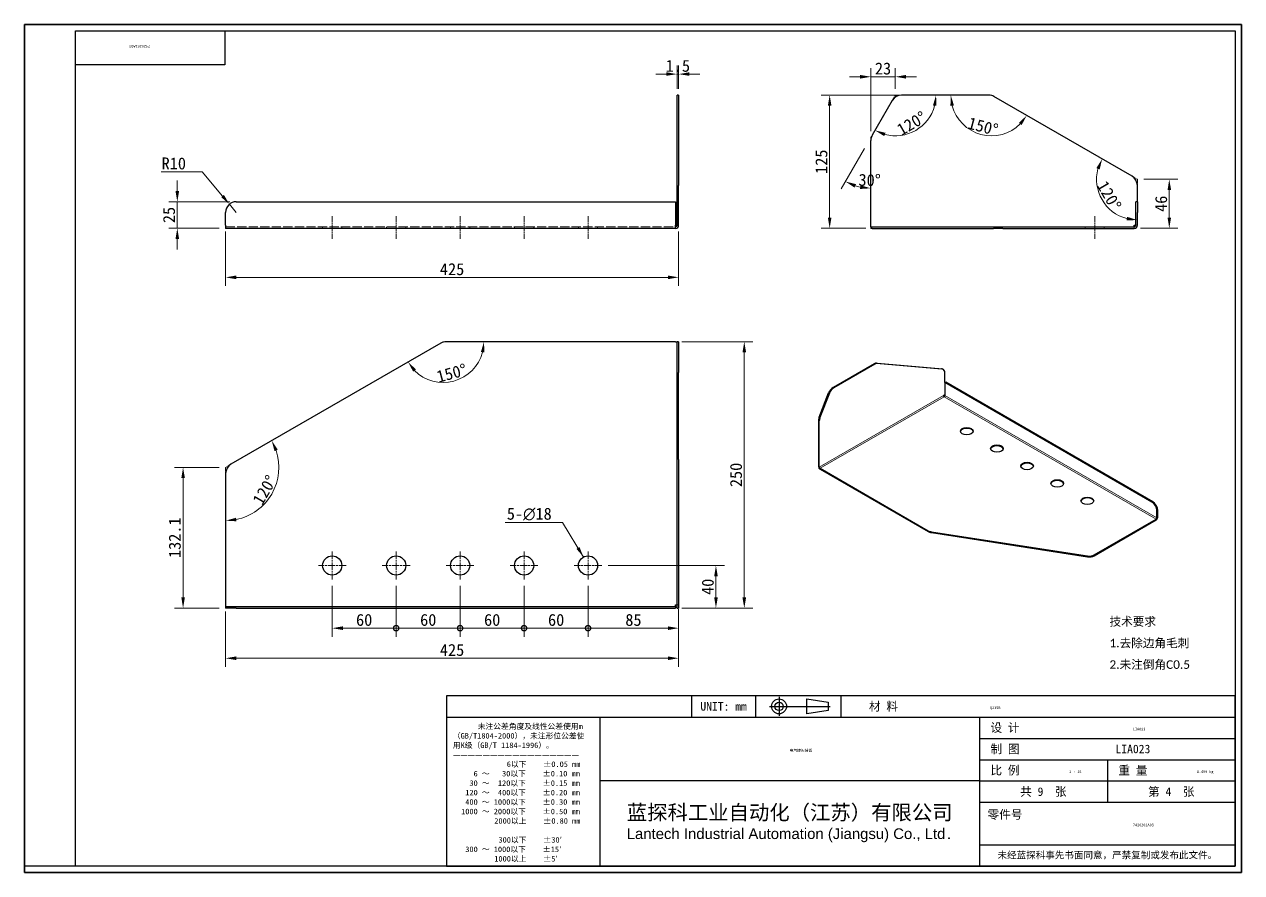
# Model space of a CAD drawing. Header units: millimetres. Extents: x 24 to 1166, y 22 to 818.
import ezdxf
from ezdxf.enums import TextEntityAlignment as Align

# ---------------------------------------------------------------- set-up
doc = ezdxf.new("R2018")
doc.units = ezdxf.units.MM
doc.header["$LTSCALE"] = 4
for name, pattern in [('CHAIN', [0.3543, 0.2362, -0.0295, 0.0591, -0.0295]), ('DASH_DOT', [0.182, 0.1181, -0.0295, 0.0049, -0.0295]), ('DASHED', [0.2067, 0.1654, -0.0413])]:
    doc.linetypes.add(name, pattern=pattern)
for name, color, linetype, lineweight in [('1', 7, 'Continuous', 18), ('可见 (ISO)', 7, 'Continuous', 25), ('可见窄的 (ISO)', 7, 'Continuous', 18), ('图框 (ISO)', 7, 'Continuous', 35), ('标题 (ISO)', 7, 'Continuous', 25), ('草图几何图元 (ISO)', 7, 'Continuous', 18)]:
    doc.layers.add(name, color=color, linetype=linetype, lineweight=lineweight)
for name, color, linetype, lineweight, true_color in [('中心标记 (ISO)', 1, 'CHAIN', 18, 0xff0000), ('中心线 (ISO)', 1, 'CHAIN', 18, 0xff0000), ('尺寸 (ISO)', 7, 'Continuous', 18, 0x008000), ('符号 (ISO)', 7, 'Continuous', 18, 0x008000), ('隐藏 (ISO)', 5, 'DASHED', 18, 0x0000ff)]:
    doc.layers.add(name, color=color, linetype=linetype, lineweight=lineweight, true_color=true_color)
doc.styles.get("Standard").update_dxf_attribs({"font": 'simfang.ttf'})
doc.styles.add('文本样式164', font='SimSun.ttf')
doc.styles.add('最新国标', font='simfang.ttf')
doc.styles.add('注释文本 (ISO)', font='simfang.ttf')
doc.dimstyles.new('默认 (GB)', dxfattribs={"dimscale": 4, "dimtxt": 2.8, "dimasz": 2.5, "dimexe": 2, "dimexo": 1.5, "dimgap": 0.5, "dimtad": 1, "dimtoh": 1, "dimdsep": 46, "dimtxsty": '最新国标', "dimcen": 0.09, "dimdle": 10, "dimclrd": 256, "dimclre": 256, "dimclrt": 256, "dimazin": 2, "dimtfac": 0.535714, "dimtdec": 3, "dimtmove": 0, "dimatfit": 3, "dimfxl": 0, "dimtolj": 1, "dimlwd": -1, "dimlwe": -1, "dimarcsym": 0})
doc.dimstyles.new('默认 (GB)$7', dxfattribs={"dimscale": 4, "dimtxt": 2.8, "dimasz": 2.5, "dimexe": 2, "dimexo": 1.5, "dimgap": 0.5, "dimtad": 1, "dimtoh": 1, "dimdsep": 46, "dimtxsty": '最新国标', "dimcen": 0.09, "dimdle": 10, "dimclrd": 256, "dimclre": 256, "dimclrt": 256, "dimazin": 2, "dimtfac": 0.535714, "dimtdec": 3, "dimtmove": 0, "dimatfit": 3, "dimfxl": 0, "dimtolj": 1, "dimlwd": -1, "dimlwe": -1, "dimarcsym": 0})

# ---------------------------------------------------------------- blocks, each defined once
blk = doc.blocks.new('图框 最新国标')
at = {"layer": '图框 (ISO)'}
for p, q in [((6, 7), (6, 204.5)), ((6, 204.5), (291.5, 204.5)), ((291.5, 204.5), (291.5, 5.5)), ((6, 7), (6, 5.5)), ((6, 7), (6, 5.5)), ((291.5, 5.5), (6, 5.5))]:
    blk.add_line(p, q, dxfattribs=at)
at = {"layer": '图框 (ISO)', "color": 7, "linetype": 'Continuous', "lineweight": 25}
for p, q in [((18, 203), (290, 203)), ((18, 7), (18, 203)), ((18, 203), (290, 203)), ((53, 203), (53, 195)), ((290, 203), (290, 7)), ((290, 203), (290, 7)), ((53, 195), (18, 195)), ((290, 7), (6, 7)), ((290, 7), (18, 7))]:
    blk.add_line(p, q, dxfattribs=at)
at = {"layer": '图框 (ISO)', "lineweight": 30}
blk.add_attdef('零件代号', text='', height=2.5, rotation=180, dxfattribs=at).set_placement((35.5, 199), align=Align.MIDDLE_CENTER)
blk = doc.blocks.new('标题栏 最新国标')
at = {"layer": '标题 (ISO)'}
for p, q in [((381.98, -183.84), (196.98, -183.84)), ((196.98, -183.84), (196.98, -223.84)), ((254.48, -183.84), (254.48, -188.84)), ((269.48, -183.84), (269.48, -188.84)), ((281.48, -188.09), (281.48, -184.59)), ((281.48, -184.59), (286.48, -185.34)), ((286.48, -185.34), (286.48, -187.34)), ((289.48, -183.84), (289.48, -188.84)), ((381.98, -223.84), (381.98, -183.84)), ((383.48, -183.84), (383.48, -225.34)), ((286.48, -187.34), (281.48, -188.09)), ((196.98, -188.84), (381.98, -188.84)), ((232.98, -188.84), (232.98, -223.84)), ((321.98, -188.84), (321.98, -223.84)), ((321.98, -193.84), (381.98, -193.84)), ((321.98, -198.84), (381.98, -198.84)), ((351.98, -198.84), (351.98, -208.84)), ((321.98, -203.84), (232.98, -203.84)), ((321.98, -203.84), (381.98, -203.84)), ((321.98, -208.84), (381.98, -208.84)), ((321.98, -218.84), (381.98, -218.84)), ((196.98, -223.84), (381.98, -223.84)), ((383.48, -225.34), (196.98, -225.34))]:
    blk.add_line(p, q, dxfattribs=at)
at = {"layer": '标题 (ISO)', "linetype": 'CHAIN', "ltscale": 5.000333}
blk.add_line((274.98, -184.09), (274.98, -188.59), dxfattribs=at)
at = {"layer": '标题 (ISO)', "linetype": 'CHAIN', "ltscale": 15.834605}
blk.add_line((272.73, -186.34), (286.98, -186.34), dxfattribs=at)
at = {"layer": '标题 (ISO)'}
for radius in [1.75, 1]:
    blk.add_circle((274.98, -186.34), radius, dxfattribs=at)
at = {"layer": '1', "style": '文本样式164'}
for s, p in [('UNIT: mm', (261.98, -186.34)), ('材 料', (299.48, -186.34)), ('设 计', (327.98, -191.34)), ('制 图', (327.98, -196.34)), ('比 例', (327.98, -201.34)), ('重 量', (357.98, -201.34)), ('共 9  张', (336.98, -206.34)), ('第 4  张', (366.98, -206.34))]:
    blk.add_text(s, height=2, dxfattribs=at).set_placement(p, align=Align.MIDDLE_CENTER)
at = {"layer": '标题 (ISO)', "style": '注释文本 (ISO)'}
for s, insert, char_height, attachment_point, line_spacing_factor in [('\\fSimSun|b0|i0;{\\H1.3000;      未注公差角度及线性公差使用m\\P}\\fSimSun|b0|i0;{\\H1.3000;（GB/T1804-2000），未注形位公差使\\P}\\fSimSun|b0|i0;{\\H1.3000;用K级（GB/T 1184-1996）。\\P}\\fSimSun|b0|i0;{\\H1.3000;—————————————————\\P}\\fSimSun|b0|i0;{\\H1.3000;             6以下    ±0.05 mm\\P}\\fSimSun|b0|i0;{\\H1.3000;     6 ～   30以下    ±0.10 mm\\P}\\fSimSun|b0|i0;{\\H1.3000;    30 ～  120以下    ±0.15 mm\\P}\\fSimSun|b0|i0;{\\H1.3000;   120 ～  400以下    ±0.20 mm\\P}\\fSimSun|b0|i0;{\\H1.3000;   400 ～ 1000以下    ±0.30 mm\\P}\\fSimSun|b0|i0;{\\H1.3000;  1000 ～ 2000以下    ±0.50 mm\\P}\\fSimSun|b0|i0;{\\H1.3000;          2000以上    ±0.80 mm\\P}\\fSimSun|b0|i0;{\\H1.3000;\\P}\\fSimSun|b0|i0;{\\H1.3000;           300以下    ±30′\\P}\\fSimSun|b0|i0;{\\H1.3000;   300 ～ 1000以下    ±15′\\P}\\fSimSun|b0|i0;{\\H1.3000;          1000以上    ±5′}', (198.48, -206.63), 1.3, 4, 1.023913), ('\\pxsm0.94;\\fMicrosoft YaHei|b0|i0;{\\H3.5000;蓝探科工业自动化（江苏）有限公司\\P}\\fArial|b0|i0;{\\H2.5000;Lantech Industrial Automation (Jiangsu) Co., Ltd}\\fFangSong|b0|i0;{\\H2.5000;.}', (277.48, -213.84), 2, 5, 0.978695)]:
    blk.add_mtext(s, dxfattribs=dict(at, insert=insert, char_height=char_height, attachment_point=attachment_point, line_spacing_factor=line_spacing_factor))
at = {"layer": '标题 (ISO)', "attachment_point": 5, "style": '注释文本 (ISO)'}
for s, insert, char_height in [('\\fFangSong|b0|i0;LIA023', (357.98, -196.34), 2), ('\\fFangSong|b0|i0;零件号', (327.98, -211.84), 2), ('\\fSimSun|b0|i0;{\\H1.6000;未经蓝探科事先书面同意，严禁复制或发布此文件。}', (351.98, -221.34), 1.6)]:
    blk.add_mtext(s, dxfattribs=dict(at, insert=insert, char_height=char_height))
at = {"layer": '标题 (ISO)', "lineweight": 30, "flags": 104}
for tag, height, p in [('材料', 2, (324.48, -186.34)), ('设计人', 2, (357.98, -191.34)), ('库存编号', 3.5, (277.48, -196.34)), ('视图比例', 2, (342.98, -201.34)), ('质量\\P3;', 2, (372.98, -201.34)), ('零件代号', 3.5, (357.98, -213.84))]:
    blk.add_attdef(tag, text='', height=height, dxfattribs=at).set_placement(p, align=Align.MIDDLE_CENTER)
blk = doc.blocks.new('*D5')
at = {"layer": 'Defpoints', "color": 0, "transparency": 16777216}
for p in [(216.4, 649.2), (222.8, 641.6)]:
    blk.add_point(p, dxfattribs=at)
at = {"layer": '尺寸 (ISO)', "color": 116, "true_color": 0x00803f, "transparency": 16777216}
for p, q in [((152.5, 679.7), (190.7, 679.7)), ((190.7, 679.7), (210, 656.9)), ((222.8, 641.6), (216.4, 649.2))]:
    blk.add_line(p, q, dxfattribs=at)
blk.add_solid([(211.2, 658), (208.7, 655.8), (216.4, 649.2)], dxfattribs=at)
at = {"layer": '尺寸 (ISO)', "transparency": 16777216, "insert": (164.2, 687.4), "char_height": 11.2, "attachment_point": 5, "style": '最新国标'}
blk.add_mtext('\\A1;R10', dxfattribs=at)
blk = doc.blocks.new('*D6')
at = {"layer": 'Defpoints', "color": 0, "transparency": 16777216}
for p in [(212.8, 629.6), (637.8, 629.6), (637.8, 580.6)]:
    blk.add_point(p, dxfattribs=at)
at = {"layer": '尺寸 (ISO)', "color": 116, "true_color": 0x00803f, "transparency": 16777216}
for p, q in [((212.8, 623.6), (212.8, 572.6)), ((637.8, 623.6), (637.8, 572.6)), ((222.8, 580.6), (627.8, 580.6))]:
    blk.add_line(p, q, dxfattribs=at)
for points in [[(222.8, 582.3), (222.8, 578.9), (212.8, 580.6)], [(627.8, 582.3), (627.8, 578.9), (637.8, 580.6)]]:
    blk.add_solid(points, dxfattribs=at)
at = {"layer": '尺寸 (ISO)', "transparency": 16777216, "insert": (425.3, 588.2), "char_height": 11.2, "attachment_point": 5, "style": '最新国标'}
blk.add_mtext('\\A1;425', dxfattribs=at)
blk = doc.blocks.new('*D7')
at = {"layer": 'Defpoints', "color": 0, "transparency": 16777216}
for p in [(222.8, 651.6), (167.5, 626.6), (212.8, 626.6)]:
    blk.add_point(p, dxfattribs=at)
at = {"layer": '尺寸 (ISO)', "color": 116, "true_color": 0x00803f, "transparency": 16777216}
for p, q in [((167.5, 661.6), (167.5, 671.6)), ((216.8, 651.6), (159.5, 651.6)), ((167.5, 651.6), (167.5, 641.6)), ((167.5, 641.6), (167.5, 636.6)), ((167.5, 626.6), (167.5, 636.6)), ((206.8, 626.6), (159.5, 626.6)), ((167.5, 616.6), (167.5, 606.6))]:
    blk.add_line(p, q, dxfattribs=at)
for points in [[(165.8, 661.6), (169.2, 661.6), (167.5, 651.6)], [(165.8, 616.6), (169.2, 616.6), (167.5, 626.6)]]:
    blk.add_solid(points, dxfattribs=at)
at = {"layer": '尺寸 (ISO)', "transparency": 16777216, "insert": (159.8, 639.1), "char_height": 11.2, "attachment_point": 5, "rotation": 90, "style": '最新国标'}
blk.add_mtext('\\A1;25', dxfattribs=at)
blk = doc.blocks.new('*D8')
at = {"layer": 'Defpoints', "color": 0, "transparency": 16777216}
for p in [(634.8, 520.2), (634.8, 270.2), (699.4, 270.2)]:
    blk.add_point(p, dxfattribs=at)
at = {"layer": '尺寸 (ISO)', "color": 116, "true_color": 0x00803f, "transparency": 16777216}
for p, q in [((640.8, 520.2), (707.4, 520.2)), ((699.4, 510.2), (699.4, 280.2)), ((640.8, 270.2), (707.4, 270.2))]:
    blk.add_line(p, q, dxfattribs=at)
for points in [[(697.7, 510.2), (701.1, 510.2), (699.4, 520.2)], [(697.7, 280.2), (701.1, 280.2), (699.4, 270.2)]]:
    blk.add_solid(points, dxfattribs=at)
at = {"layer": '尺寸 (ISO)', "transparency": 16777216, "insert": (691.7, 395.2), "char_height": 11.2, "attachment_point": 5, "rotation": 90, "style": '最新国标'}
blk.add_mtext('\\A1;250', dxfattribs=at)
blk = doc.blocks.new('*D9')
at = {"layer": 'Defpoints', "color": 0, "transparency": 16777216}
for p in [(637.8, 275.2), (212.8, 273.2), (637.8, 223.2)]:
    blk.add_point(p, dxfattribs=at)
at = {"layer": '尺寸 (ISO)', "color": 116, "true_color": 0x00803f, "transparency": 16777216}
for p, q in [((212.8, 267.2), (212.8, 215.2)), ((637.8, 269.2), (637.8, 215.2)), ((222.8, 223.2), (627.8, 223.2))]:
    blk.add_line(p, q, dxfattribs=at)
for points in [[(222.8, 224.9), (222.8, 221.5), (212.8, 223.2)], [(627.8, 224.9), (627.8, 221.5), (637.8, 223.2)]]:
    blk.add_solid(points, dxfattribs=at)
at = {"layer": '尺寸 (ISO)', "transparency": 16777216, "insert": (425.3, 230.9), "char_height": 11.2, "attachment_point": 5, "style": '最新国标'}
blk.add_mtext('\\A1;425', dxfattribs=at)
blk = doc.blocks.new('*D10')
at = {"layer": 'Defpoints', "color": 0, "transparency": 16777216}
for p in [(414.7, 518.9), (212.8, 402.3), (212.8, 396.3), (245, 364)]:
    blk.add_point(p, dxfattribs=at)
at = {"layer": '尺寸 (ISO)', "color": 116, "true_color": 0x00803f, "transparency": 16777216}
blk.add_arc((212.8, 402.3), 50, 281.4783, 18.5217, dxfattribs=at)
for points in [[(258.7, 417.5), (261.8, 418.9), (256.1, 427.3)], [(223, 351.7), (222.6, 355), (212.8, 352.3)]]:
    blk.add_solid(points, dxfattribs=at)
at = {"layer": '尺寸 (ISO)', "transparency": 16777216, "insert": (249.5, 381.1), "char_height": 11.2, "attachment_point": 5, "rotation": 60, "style": '最新国标'}
blk.add_mtext('\\A1;120°', dxfattribs=at)
blk = doc.blocks.new('*D11')
at = {"layer": 'Defpoints', "color": 0, "transparency": 16777216}
for p in [(411.8, 517.2), (417, 520.2), (634.8, 520.2), (410.4, 482.6)]:
    blk.add_point(p, dxfattribs=at)
at = {"layer": '尺寸 (ISO)', "color": 116, "true_color": 0x00803f, "transparency": 16777216}
blk.add_arc((417, 520.2), 38.2, 225.0432, 344.9568, dxfattribs=at)
for points in [[(452.3, 510.5), (455.6, 510.1), (455.2, 520.2)], [(388.7, 492.2), (391.4, 494.2), (384, 501.1)]]:
    blk.add_solid(points, dxfattribs=at)
at = {"layer": '尺寸 (ISO)', "transparency": 16777216, "insert": (424.9, 490.7), "char_height": 11.2, "attachment_point": 5, "rotation": 15, "style": '最新国标'}
blk.add_mtext('\\A1;150°', dxfattribs=at)
blk = doc.blocks.new('*D12')
at = {"layer": 'Defpoints', "color": 0, "transparency": 16777216}
for p in [(212.8, 402.3), (172.9, 270.2), (212.8, 270.2)]:
    blk.add_point(p, dxfattribs=at)
at = {"layer": '尺寸 (ISO)', "color": 116, "true_color": 0x00803f, "transparency": 16777216}
for p, q in [((206.8, 402.3), (164.9, 402.3)), ((172.9, 392.3), (172.9, 280.2)), ((206.8, 270.2), (164.9, 270.2))]:
    blk.add_line(p, q, dxfattribs=at)
for points in [[(171.3, 392.3), (174.6, 392.3), (172.9, 402.3)], [(171.3, 280.2), (174.6, 280.2), (172.9, 270.2)]]:
    blk.add_solid(points, dxfattribs=at)
at = {"layer": '尺寸 (ISO)', "transparency": 16777216, "insert": (165.2, 336.3), "char_height": 11.2, "attachment_point": 5, "rotation": 90, "style": '最新国标'}
blk.add_mtext('\\A1;132.1', dxfattribs=at)
blk = doc.blocks.new('*D13')
at = {"layer": 'Defpoints', "color": 0, "transparency": 16777216}
for p in [(1068.1, 672.6), (1065.1, 626.6), (1098.1, 626.6)]:
    blk.add_point(p, dxfattribs=at)
at = {"layer": '尺寸 (ISO)', "color": 116, "true_color": 0x00803f, "transparency": 16777216}
for p, q in [((1074.1, 672.6), (1106.1, 672.6)), ((1098.1, 662.6), (1098.1, 636.6)), ((1071.1, 626.6), (1106.1, 626.6))]:
    blk.add_line(p, q, dxfattribs=at)
for points in [[(1096.5, 662.6), (1099.8, 662.6), (1098.1, 672.6)], [(1096.5, 636.6), (1099.8, 636.6), (1098.1, 626.6)]]:
    blk.add_solid(points, dxfattribs=at)
at = {"layer": '尺寸 (ISO)', "transparency": 16777216, "insert": (1090.5, 649.6), "char_height": 11.2, "attachment_point": 5, "rotation": 90, "style": '最新国标'}
blk.add_mtext('\\A1;46', dxfattribs=at)
blk = doc.blocks.new('*D14')
at = {"layer": 'Defpoints', "color": 0, "transparency": 16777216}
for p in [(1062.9, 675.6), (1030.5, 666), (1068.1, 672.6), (1068.1, 629.6)]:
    blk.add_point(p, dxfattribs=at)
at = {"layer": '尺寸 (ISO)', "color": 116, "true_color": 0x00803f, "transparency": 16777216}
blk.add_arc((1068.1, 672.6), 38.2, 165.0432, 254.9568, dxfattribs=at)
for points in [[(1029.7, 683.1), (1032.8, 681.8), (1035.1, 691.7)], [(1058.4, 637.4), (1058, 634), (1068.1, 634.4)]]:
    blk.add_solid(points, dxfattribs=at)
at = {"layer": '尺寸 (ISO)', "transparency": 16777216, "insert": (1041.7, 657.3), "char_height": 11.2, "attachment_point": 5, "rotation": 300, "style": '最新国标'}
blk.add_mtext('\\A1;120°', dxfattribs=at)
blk = doc.blocks.new('_DotSmall')
at = {"color": 0, "linetype": 'ByBlock', "const_width": 0.5}
blk.add_lwpolyline([(-0.0625, 0, 1), (0.0625, 0, 1)], format="xyb", close=True, dxfattribs=at)
blk = doc.blocks.new('*D15')
at = {"layer": 'Defpoints', "color": 0, "transparency": 16777216}
for p in [(312.8, 297.2), (372.8, 297.2), (372.8, 251.4)]:
    blk.add_point(p, dxfattribs=at)
at = {"layer": '尺寸 (ISO)', "color": 116, "true_color": 0x00803f, "transparency": 16777216}
for p, q in [((312.8, 291.2), (312.8, 243.4)), ((372.8, 291.2), (372.8, 243.4)), ((322.8, 251.4), (372.8, 251.4))]:
    blk.add_line(p, q, dxfattribs=at)
blk.add_solid([(322.8, 253.1), (322.8, 249.7), (312.8, 251.4)], dxfattribs=at)
at = {"layer": '尺寸 (ISO)', "color": 116, "true_color": 0x00803f, "transparency": 16777216, "xscale": 10, "yscale": 10, "zscale": 10}
blk.add_blockref('_DotSmall', (372.8, 251.4), dxfattribs=at)
at = {"layer": '尺寸 (ISO)', "transparency": 16777216, "insert": (342.8, 259.1), "char_height": 11.2, "attachment_point": 5, "style": '最新国标'}
blk.add_mtext('\\A1;60', dxfattribs=at)
blk = doc.blocks.new('*D17')
at = {"layer": 'Defpoints', "color": 0, "transparency": 16777216}
for p in [(552.8, 297.2), (637.8, 275.2), (637.8, 251.4)]:
    blk.add_point(p, dxfattribs=at)
at = {"layer": '尺寸 (ISO)', "color": 116, "true_color": 0x00803f, "transparency": 16777216}
for p, q in [((552.8, 291.2), (552.8, 243.4)), ((637.8, 269.2), (637.8, 243.4)), ((552.8, 251.4), (627.8, 251.4))]:
    blk.add_line(p, q, dxfattribs=at)
blk.add_solid([(627.8, 253.1), (627.8, 249.7), (637.8, 251.4)], dxfattribs=at)
at = {"layer": '尺寸 (ISO)', "color": 116, "true_color": 0x00803f, "transparency": 16777216, "xscale": 10, "yscale": 10, "zscale": 10, "rotation": 180}
blk.add_blockref('_DotSmall', (552.8, 251.4), dxfattribs=at)
at = {"layer": '尺寸 (ISO)', "transparency": 16777216, "insert": (595.4, 259.1), "char_height": 11.2, "attachment_point": 5, "style": '最新国标'}
blk.add_mtext('\\A1;85', dxfattribs=at)
blk = doc.blocks.new('*D18')
at = {"layer": 'Defpoints', "color": 0, "transparency": 16777216}
for p in [(492.8, 297.2), (552.8, 297.2), (552.8, 251.4)]:
    blk.add_point(p, dxfattribs=at)
at = {"layer": '尺寸 (ISO)', "color": 116, "true_color": 0x00803f, "transparency": 16777216}
for p, q in [((492.8, 291.2), (492.8, 243.4)), ((552.8, 291.2), (552.8, 243.4)), ((492.8, 251.4), (552.8, 251.4))]:
    blk.add_line(p, q, dxfattribs=at)
at = {"layer": '尺寸 (ISO)', "color": 116, "true_color": 0x00803f, "transparency": 16777216, "xscale": 10, "yscale": 10, "zscale": 10, "rotation": 180}
blk.add_blockref('_DotSmall', (492.8, 251.4), dxfattribs=at)
at = {"layer": '尺寸 (ISO)', "color": 116, "true_color": 0x00803f, "transparency": 16777216, "xscale": 10, "yscale": 10, "zscale": 10}
blk.add_blockref('_DotSmall', (552.8, 251.4), dxfattribs=at)
at = {"layer": '尺寸 (ISO)', "transparency": 16777216, "insert": (522.9, 259.1), "char_height": 11.2, "attachment_point": 5, "style": '最新国标'}
blk.add_mtext('\\A1;60', dxfattribs=at)
blk = doc.blocks.new('*D19')
at = {"layer": 'Defpoints', "color": 0, "transparency": 16777216}
for p in [(432.8, 297.2), (492.8, 297.2), (492.8, 251.4)]:
    blk.add_point(p, dxfattribs=at)
at = {"layer": '尺寸 (ISO)', "color": 116, "true_color": 0x00803f, "transparency": 16777216}
for p, q in [((432.8, 291.2), (432.8, 243.4)), ((492.8, 291.2), (492.8, 243.4)), ((432.8, 251.4), (492.8, 251.4))]:
    blk.add_line(p, q, dxfattribs=at)
at = {"layer": '尺寸 (ISO)', "color": 116, "true_color": 0x00803f, "transparency": 16777216, "xscale": 10, "yscale": 10, "zscale": 10, "rotation": 180}
blk.add_blockref('_DotSmall', (432.8, 251.4), dxfattribs=at)
at = {"layer": '尺寸 (ISO)', "color": 116, "true_color": 0x00803f, "transparency": 16777216, "xscale": 10, "yscale": 10, "zscale": 10}
blk.add_blockref('_DotSmall', (492.8, 251.4), dxfattribs=at)
at = {"layer": '尺寸 (ISO)', "transparency": 16777216, "insert": (462.9, 259.1), "char_height": 11.2, "attachment_point": 5, "style": '最新国标'}
blk.add_mtext('\\A1;60', dxfattribs=at)
blk = doc.blocks.new('*D20')
at = {"layer": 'Defpoints', "color": 0, "transparency": 16777216}
for p in [(372.8, 297.2), (432.8, 297.2), (432.8, 251.4)]:
    blk.add_point(p, dxfattribs=at)
at = {"layer": '尺寸 (ISO)', "color": 116, "true_color": 0x00803f, "transparency": 16777216}
for p, q in [((372.8, 291.2), (372.8, 243.4)), ((432.8, 291.2), (432.8, 243.4)), ((372.8, 251.4), (432.8, 251.4))]:
    blk.add_line(p, q, dxfattribs=at)
at = {"layer": '尺寸 (ISO)', "color": 116, "true_color": 0x00803f, "transparency": 16777216, "xscale": 10, "yscale": 10, "zscale": 10, "rotation": 180}
blk.add_blockref('_DotSmall', (372.8, 251.4), dxfattribs=at)
at = {"layer": '尺寸 (ISO)', "color": 116, "true_color": 0x00803f, "transparency": 16777216, "xscale": 10, "yscale": 10, "zscale": 10}
blk.add_blockref('_DotSmall', (432.8, 251.4), dxfattribs=at)
at = {"layer": '尺寸 (ISO)', "transparency": 16777216, "insert": (402.9, 259.1), "char_height": 11.2, "attachment_point": 5, "style": '最新国标'}
blk.add_mtext('\\A1;60', dxfattribs=at)
blk = doc.blocks.new('*D21')
at = {"layer": 'Defpoints', "color": 0, "transparency": 16777216}
for p in [(565.8, 310.2), (634.8, 270.2), (672.8, 270.2)]:
    blk.add_point(p, dxfattribs=at)
at = {"layer": '尺寸 (ISO)', "color": 116, "true_color": 0x00803f, "transparency": 16777216}
for p, q in [((571.8, 310.2), (680.8, 310.2)), ((672.8, 300.2), (672.8, 280.2)), ((640.8, 270.2), (680.8, 270.2))]:
    blk.add_line(p, q, dxfattribs=at)
for points in [[(671.2, 300.2), (674.5, 300.2), (672.8, 310.2)], [(671.2, 280.2), (674.5, 280.2), (672.8, 270.2)]]:
    blk.add_solid(points, dxfattribs=at)
at = {"layer": '尺寸 (ISO)', "transparency": 16777216, "insert": (665.2, 290.2), "char_height": 11.2, "attachment_point": 5, "rotation": 90, "style": '最新国标'}
blk.add_mtext('\\A1;40', dxfattribs=at)
blk = doc.blocks.new('*D22')
at = {"layer": 'Defpoints', "color": 0, "transparency": 16777216}
for p in [(636.3, 771.3), (636.3, 751.6), (637.8, 751.6)]:
    blk.add_point(p, dxfattribs=at)
at = {"layer": '尺寸 (ISO)', "color": 116, "true_color": 0x00803f, "transparency": 16777216}
for p, q in [((636.3, 757.6), (636.3, 779.3)), ((637.8, 757.6), (637.8, 779.3)), ((626.3, 771.3), (616.3, 771.3)), ((637.8, 771.3), (636.3, 771.3)), ((647.8, 771.3), (657.8, 771.3))]:
    blk.add_line(p, q, dxfattribs=at)
for points in [[(626.3, 773), (626.3, 769.7), (636.3, 771.3)], [(647.8, 773), (647.8, 769.7), (637.8, 771.3)]]:
    blk.add_solid(points, dxfattribs=at)
at = {"layer": '尺寸 (ISO)', "transparency": 16777216, "insert": (637.1, 779), "char_height": 11.2, "attachment_point": 5, "style": '最新国标'}
blk.add_mtext('\\A1;1.5', dxfattribs=at)
blk = doc.blocks.new('*D23')
at = {"layer": 'Defpoints', "color": 0, "transparency": 16777216}
for p in [(846.9, 751.6), (779.5, 626.6), (819.5, 626.6)]:
    blk.add_point(p, dxfattribs=at)
at = {"layer": '尺寸 (ISO)', "color": 116, "true_color": 0x00803f, "transparency": 16777216}
for p, q in [((840.9, 751.6), (771.5, 751.6)), ((779.5, 741.6), (779.5, 636.6)), ((813.5, 626.6), (771.5, 626.6))]:
    blk.add_line(p, q, dxfattribs=at)
for points in [[(777.8, 741.6), (781.2, 741.6), (779.5, 751.6)], [(777.8, 636.6), (781.2, 636.6), (779.5, 626.6)]]:
    blk.add_solid(points, dxfattribs=at)
at = {"layer": '尺寸 (ISO)', "transparency": 16777216, "insert": (771.8, 689.1), "char_height": 11.2, "attachment_point": 5, "rotation": 90, "style": '最新国标'}
blk.add_mtext('\\A1;125', dxfattribs=at)
blk = doc.blocks.new('*D24')
at = {"layer": 'Defpoints', "color": 0, "transparency": 16777216}
for p in [(925.3, 751.6), (931.3, 751.6), (906.8, 722.3), (1063.1, 675.5)]:
    blk.add_point(p, dxfattribs=at)
at = {"layer": '尺寸 (ISO)', "color": 116, "true_color": 0x00803f, "transparency": 16777216}
blk.add_arc((931.3, 751.6), 38.2, 195.0432, 314.9568, dxfattribs=at)
for points in [[(892.8, 741.5), (896.1, 741.9), (893.1, 751.6)], [(957, 725.6), (959.6, 723.5), (964.4, 732.5)]]:
    blk.add_solid(points, dxfattribs=at)
at = {"layer": '尺寸 (ISO)', "transparency": 16777216, "insert": (923.4, 722.1), "char_height": 11.2, "attachment_point": 5, "rotation": 345, "style": '最新国标'}
blk.add_mtext('\\A1;150°', dxfattribs=at)
blk = doc.blocks.new('*D25')
at = {"layer": 'Defpoints', "color": 0, "transparency": 16777216}
for p in [(838.1, 746.4), (841.1, 751.6), (928.6, 751.6), (847.8, 714)]:
    blk.add_point(p, dxfattribs=at)
at = {"layer": '尺寸 (ISO)', "color": 116, "true_color": 0x00803f, "transparency": 16777216}
blk.add_arc((841.1, 751.6), 38.2, 255.0432, 344.9568, dxfattribs=at)
for points in [[(876.4, 741.9), (879.7, 741.5), (879.3, 751.6)], [(830.7, 713.1), (831.9, 716.2), (822, 718.5)]]:
    blk.add_solid(points, dxfattribs=at)
at = {"layer": '尺寸 (ISO)', "transparency": 16777216, "insert": (856.4, 725.1), "char_height": 11.2, "attachment_point": 5, "rotation": 30, "style": '最新国标'}
blk.add_mtext('\\A1;120°', dxfattribs=at)
blk = doc.blocks.new('*D26')
at = {"layer": 'Defpoints', "color": 0, "transparency": 16777216}
for p in [(818.1, 711.7), (815.1, 706.6), (801.9, 667), (818.1, 629.6)]:
    blk.add_point(p, dxfattribs=at)
at = {"layer": '尺寸 (ISO)', "color": 116, "true_color": 0x00803f, "transparency": 16777216}
blk.add_line((812.1, 701.4), (790.3, 663.6), dxfattribs=at)
blk.add_arc((818.1, 711.7), 47.6, 252.0603, 257.9397, dxfattribs=at)
for points in [[(802.8, 664.9), (804.2, 668), (794.3, 670.5)], [(808.4, 666.9), (808, 663.5), (818.1, 664.2)]]:
    blk.add_solid(points, dxfattribs=at)
at = {"layer": '尺寸 (ISO)', "transparency": 16777216, "insert": (817, 671.8), "char_height": 11.2, "attachment_point": 5, "rotation": 358.365, "style": '最新国标'}
blk.add_mtext('\\A1;30°', dxfattribs=at)
blk = doc.blocks.new('*D27')
at = {"layer": 'Defpoints', "color": 0, "transparency": 16777216}
for p in [(818.1, 768.8), (841.1, 751.6), (818.1, 711.7)]:
    blk.add_point(p, dxfattribs=at)
at = {"layer": '尺寸 (ISO)', "color": 116, "true_color": 0x00803f, "transparency": 16777216}
for p, q in [((818.1, 717.7), (818.1, 776.8)), ((841.1, 757.6), (841.1, 776.8)), ((808.1, 768.8), (798.1, 768.8)), ((841.1, 768.8), (818.1, 768.8)), ((851.1, 768.8), (861.1, 768.8))]:
    blk.add_line(p, q, dxfattribs=at)
for points in [[(808.1, 770.5), (808.1, 767.1), (818.1, 768.8)], [(851.1, 770.5), (851.1, 767.1), (841.1, 768.8)]]:
    blk.add_solid(points, dxfattribs=at)
at = {"layer": '尺寸 (ISO)', "transparency": 16777216, "insert": (829.6, 776.5), "char_height": 11.2, "attachment_point": 5, "style": '最新国标'}
blk.add_mtext('\\A1;23', dxfattribs=at)

msp = doc.modelspace()

# ---------------------------------------------------------------- linework, layer by layer
at = {"layer": '中心标记 (ISO)', "ltscale": 7.222748}
for p, q in [((312.834, 323.214), (312.834, 297.214)), ((372.834, 323.214), (372.834, 297.214)), ((432.834, 323.214), (432.834, 297.214)), ((492.834, 323.214), (492.834, 297.214)), ((552.834, 323.214), (552.834, 297.214)), ((325.834, 310.214), (299.834, 310.214)), ((385.834, 310.214), (359.834, 310.214)), ((445.834, 310.214), (419.834, 310.214)), ((505.834, 310.214), (479.834, 310.214)), ((565.834, 310.214), (539.834, 310.214))]:
    msp.add_line(p, q, dxfattribs=at)
at = {"layer": '中心线 (ISO)', "ltscale": 5.97264}
for p, q in [((312.834, 638.086), (312.834, 616.586)), ((372.834, 638.086), (372.834, 616.586)), ((432.834, 638.086), (432.834, 616.586)), ((492.834, 638.086), (492.834, 616.586)), ((552.834, 638.086), (552.834, 616.586)), ((1028.146, 638.086), (1028.146, 616.586))]:
    msp.add_line(p, q, dxfattribs=at)
at = {"layer": '可见 (ISO)'}
for p, q in [((637.834, 751.586), (636.334, 751.586)), ((636.334, 750.246), (636.334, 751.586)), ((636.334, 675.473), (636.334, 750.246)), ((637.834, 751.586), (637.834, 750.246)), ((637.834, 750.246), (637.834, 675.473)), ((838.259, 746.586), (819.485, 714.069)), ((928.634, 751.586), (846.919, 751.586)), ((1063.146, 675.473), (933.634, 750.246)), ((818.146, 629.586), (818.146, 709.069)), ((636.334, 666.812), (636.334, 675.473)), ((637.834, 675.473), (637.834, 666.812)), ((636.334, 629.586), (636.334, 666.812)), ((637.834, 629.586), (637.834, 666.812)), ((1068.146, 651.586), (1068.146, 666.812)), ((222.834, 651.586), (634.834, 651.586)), ((634.834, 651.586), (634.834, 629.586)), ((1068.146, 651.586), (1066.646, 651.586)), ((1066.646, 641.586), (1066.646, 651.586)), ((1068.146, 651.586), (1068.146, 641.586)), ((212.834, 629.586), (212.834, 641.586)), ((1066.646, 629.586), (1066.646, 641.586)), ((1068.146, 629.586), (1068.146, 641.586)), ((212.834, 629.586), (212.834, 626.586)), ((634.834, 626.586), (634.834, 629.586)), ((636.334, 629.586), (637.834, 629.586)), ((818.146, 628.086), (818.146, 629.586)), ((1065.146, 629.586), (1066.646, 629.586)), ((1065.146, 628.086), (1065.146, 629.586)), ((634.834, 626.586), (212.834, 626.586)), ((818.146, 628.086), (819.485, 628.086)), ((818.146, 628.086), (818.146, 626.586)), ((819.485, 626.586), (818.146, 626.586)), ((819.485, 628.086), (933.159, 628.086)), ((819.485, 626.586), (933.159, 626.586)), ((933.159, 628.086), (941.819, 628.086)), ((941.819, 626.586), (933.159, 626.586)), ((941.819, 628.086), (1065.146, 628.086)), ((941.819, 626.586), (1065.146, 626.586)), ((414.722, 518.874), (217.834, 405.2)), ((634.834, 520.214), (419.722, 520.214)), ((634.834, 520.214), (636.334, 520.214)), ((637.834, 520.214), (636.334, 520.214)), ((636.334, 518.874), (636.334, 520.214)), ((636.334, 500.1), (636.334, 518.874)), ((637.834, 520.214), (637.834, 518.874)), ((637.834, 518.874), (637.834, 500.1)), ((636.334, 491.44), (636.334, 500.1)), ((636.334, 409.725), (636.334, 491.44)), ((637.834, 500.1), (637.834, 491.44)), ((637.834, 409.725), (637.834, 491.44)), ((821.158, 499.519), (782.637, 477.279)), ((821.865, 499.111), (783.344, 476.871)), ((823.515, 500.15), (884.567, 494.698)), ((885.274, 494.289), (824.222, 499.742)), ((885.544, 494.396), (886.251, 493.988)), ((887.631, 481.831), (887.631, 490.936)), ((887.631, 481.831), (888.339, 482.24)), ((1081.85, 369.699), (887.631, 481.831)), ((887.631, 481.831), (887.631, 469.856)), ((1082.557, 370.107), (888.339, 482.24)), ((769.705, 449.391), (778.555, 472.2)), ((779.262, 471.792), (770.412, 448.983)), ((886.217, 469.856), (887.631, 470.673)), ((769.073, 446.305), (769.073, 403.039)), ((769.78, 402.631), (769.78, 445.896)), ((636.334, 404.725), (636.334, 409.725)), ((636.334, 275.214), (636.334, 404.725)), ((637.834, 409.725), (637.834, 404.725)), ((637.834, 404.725), (637.834, 275.214)), ((770.487, 401.406), (871.892, 342.86)), ((770.487, 400.59), (871.892, 342.044)), ((212.834, 396.54), (212.834, 273.214)), ((1086.564, 355.002), (1086.564, 361.534)), ((1087.271, 355.41), (1087.271, 361.942)), ((1027.72, 320.212), (1085.857, 353.777)), ((1027.72, 319.396), (1085.857, 352.961)), ((874.881, 341.864), (1021.281, 319.216)), ((874.881, 341.048), (1021.281, 318.399)), ((636.334, 270.214), (636.334, 275.214)), ((637.834, 275.214), (637.834, 270.214)), ((212.834, 273.214), (212.834, 271.714)), ((212.834, 271.714), (222.834, 271.714)), ((212.834, 271.714), (212.834, 270.214)), ((222.834, 270.214), (212.834, 270.214)), ((222.834, 271.714), (634.834, 271.714)), ((222.834, 270.214), (634.834, 270.214)), ((634.834, 271.714), (634.834, 273.214)), ((634.834, 273.214), (636.334, 273.214)), ((634.834, 271.714), (634.834, 270.214)), ((636.334, 270.214), (637.834, 270.214))]:
    msp.add_line(p, q, dxfattribs=at)
for centre in [(312.834, 310.214), (372.834, 310.214), (432.834, 310.214), (492.834, 310.214), (552.834, 310.214)]:
    msp.add_circle(centre, 9, dxfattribs=at)
for centre, radius, start, end in [((846.919, 741.586), 10, 90, 150), ((928.634, 741.586), 10, 60, 90), ((828.146, 709.069), 10, 150, 180), ((1058.146, 666.812), 10, 0, 60), ((222.834, 641.586), 10, 90, 180), ((634.834, 629.586), 1.5, 270, 0), ((634.834, 629.586), 3, 270, 0), ((1065.146, 629.586), 3, 270, 0), ((1065.146, 629.586), 1.5, 270, 0), ((419.722, 510.214), 10, 90, 120), ((222.834, 396.54), 10, 120, 180)]:
    msp.add_arc(centre, radius, start, end, dxfattribs=at)
for centre, major_axis, start_param, end_param in [((821.158, 494.076), (3.333, 5.774), 0.26179939, 0.78539816), ((821.865, 493.667), (3.333, 5.774), 0.26179939, 0.78539816), ((882.21, 488.623), (3.333, 5.774), 0, 0.26179939), ((882.917, 488.214), (3.333, 5.774), 5.49778714, 6.54498469), ((782.637, 471.836), (-3.333, -5.774), 3.92699082, 4.97418837), ((783.344, 471.427), (3.333, 5.774), 0.78539816, 1.83259571), ((886.924, 469.448), (-0.5, 0.866), 0.78539816, 2.35619449), ((886.924, 469.448), (-0.5, -0.866), 0.78539816, 2.35619449), ((773.787, 449.026), (-3.333, -5.774), 4.97418837, 5.49778714), ((774.494, 448.618), (3.333, 5.774), 1.83259571, 2.35619449), ((908.138, 435.427), (6, 0), 0.11812565, 3.023467), ((936.422, 419.097), (6, 0), 0.11812565, 3.023467), ((770.487, 402.223), (1, -1.732), 3.92699082, 5.49778714), ((770.487, 402.223), (-0.5, 0.866), 0.78539816, 2.35619449), ((964.706, 402.767), (6, 0), 0.11812565, 3.023467), ((992.99, 386.437), (6, 0), 0.11812565, 3.023467), ((1021.275, 370.107), (6, 0), 0.11812565, 3.023467), ((1081.85, 364.256), (3.333, -5.774), 0.78539816, 2.35619449), ((1082.557, 364.664), (-3.333, 5.774), 3.92699082, 5.49778714), ((1085.857, 354.594), (1, 1.732), 3.92699082, 5.49778714), ((1085.857, 354.594), (0.5, 0.866), 3.92699082, 5.49778714), ((876.606, 345.582), (-6.667, 0), 0.78539816, 1.30899694), ((876.606, 344.766), (6.667, 0), 3.92699082, 4.45058959), ((1023.006, 322.934), (-6.667, 0), 1.30899694, 2.35619449), ((1023.006, 322.117), (6.667, 0), 4.45058959, 5.49778714)]:
    msp.add_ellipse(centre, major_axis=major_axis, ratio=0.57735027, start_param=start_param, end_param=end_param, dxfattribs=at)
for centre in [(908.138, 436.244), (936.422, 419.914), (964.706, 403.584), (992.99, 387.254), (1021.275, 370.924)]:
    msp.add_ellipse(centre, major_axis=(6, 0), ratio=0.57735027, dxfattribs=at)
at = {"layer": '可见窄的 (ISO)'}
for p, q in [((821.158, 499.519), (821.865, 499.111)), ((824.222, 499.742), (823.515, 500.15)), ((884.567, 494.698), (885.274, 494.289)), ((769.78, 402.631), (886.217, 469.856)), ((886.924, 468.631), (770.487, 401.406)), ((778.555, 472.2), (779.262, 471.792)), ((783.344, 476.871), (782.637, 477.279)), ((1085.857, 353.777), (886.924, 468.631)), ((887.631, 469.856), (1086.564, 355.002)), ((769.073, 446.305), (769.78, 445.896)), ((770.412, 448.983), (769.705, 449.391)), ((769.073, 403.039), (769.78, 402.631)), ((770.487, 401.406), (770.487, 400.59)), ((1082.557, 370.107), (1081.85, 369.699)), ((1086.564, 361.534), (1087.271, 361.942)), ((1086.564, 355.002), (1087.271, 355.41)), ((871.892, 342.86), (871.892, 342.044)), ((1085.857, 352.961), (1085.857, 353.777)), ((874.881, 341.048), (874.881, 341.864)), ((1027.72, 319.396), (1027.72, 320.212)), ((1021.281, 319.216), (1021.281, 318.399))]:
    msp.add_line(p, q, dxfattribs=at)
at = {"layer": '草图几何图元 (ISO)', "color": 1, "linetype": 'DASH_DOT', "ltscale": 3.122197, "true_color": 0xff0000}
for p, q in [((838.259, 746.586), (841.146, 751.586)), ((846.919, 751.586), (841.146, 751.586)), ((1063.146, 675.473), (1068.146, 672.586)), ((1068.146, 666.812), (1068.146, 672.586)), ((217.834, 405.2), (212.834, 402.314)), ((212.834, 396.54), (212.834, 402.314))]:
    msp.add_line(p, q, dxfattribs=at)
at = {"layer": '草图几何图元 (ISO)', "color": 1, "linetype": 'DASH_DOT', "ltscale": 1.448963, "true_color": 0xff0000}
for p, q in [((928.634, 751.586), (931.314, 751.586)), ((933.634, 750.246), (931.314, 751.586)), ((819.485, 714.069), (818.146, 711.749)), ((818.146, 709.069), (818.146, 711.749)), ((414.722, 518.874), (417.043, 520.214)), ((419.722, 520.214), (417.043, 520.214))]:
    msp.add_line(p, q, dxfattribs=at)
at = {"layer": '隐藏 (ISO)', "ltscale": 0.714161}
for p, q in [((1066.646, 629.586), (1068.146, 629.586)), ((303.834, 628.086), (303.834, 626.586)), ((321.834, 628.086), (321.834, 626.586)), ((363.834, 628.086), (363.834, 626.586)), ((381.834, 628.086), (381.834, 626.586)), ((423.834, 628.086), (423.834, 626.586)), ((441.834, 628.086), (441.834, 626.586)), ((483.834, 628.086), (483.834, 626.586)), ((501.834, 628.086), (501.834, 626.586)), ((543.834, 628.086), (543.834, 626.586)), ((561.834, 628.086), (561.834, 626.586)), ((1019.146, 628.086), (1019.146, 626.586)), ((1037.146, 628.086), (1037.146, 626.586)), ((1065.146, 628.086), (1065.146, 626.586)), ((637.834, 273.214), (636.334, 273.214))]:
    msp.add_line(p, q, dxfattribs=at)
at = {"layer": '隐藏 (ISO)', "ltscale": 13.087219}
msp.add_line((212.834, 628.086), (634.834, 628.086), dxfattribs=at)

# ---------------------------------------------------------------- block references
ref = msp.add_blockref('图框 最新国标', (0, 0), dxfattribs=dict(xscale=4, yscale=4, zscale=4))
lines = msp.add_mtext('7420201A03', dxfattribs={"layer": '图框 (ISO)', "insert": (142, 796), "char_height": 2.5, "attachment_point": 1, "rotation": 180})
ref.add_attrib('零件代号', '', (142, 796)).embed_mtext(lines)
ref = msp.add_blockref('标题栏 最新国标', (-367.93, 923.377), dxfattribs=dict(xscale=4, yscale=4, zscale=4))
lines = msp.add_mtext('7420201A03', dxfattribs={"layer": '标题 (ISO)', "insert": (1064, 68), "char_height": 2.5, "attachment_point": 1})
ref.add_attrib('零件代号', '', (1064, 68), dxfattribs={"flags": 104}).embed_mtext(lines)
lines = msp.add_mtext('电气接头挡板', dxfattribs={"layer": '标题 (ISO)', "insert": (742, 138), "char_height": 2.5, "attachment_point": 1})
ref.add_attrib('库存编号', '', (742, 138), dxfattribs={"flags": 104}).embed_mtext(lines)
lines = msp.add_mtext('1.499 kg', dxfattribs={"layer": '标题 (ISO)', "insert": (1124, 118), "char_height": 2.5, "attachment_point": 1})
ref.add_attrib('质量\\P3;', '', (1124, 118), dxfattribs={"flags": 104}).embed_mtext(lines)
lines = msp.add_mtext('1 : 15', dxfattribs={"layer": '标题 (ISO)', "insert": (1004, 118), "char_height": 2.5, "attachment_point": 1})
ref.add_attrib('视图比例', '', (1004, 118), dxfattribs={"flags": 104}).embed_mtext(lines)
lines = msp.add_mtext('LIA023', dxfattribs={"layer": '标题 (ISO)', "insert": (1064, 158), "char_height": 2.5, "attachment_point": 1})
ref.add_attrib('设计人', '', (1064, 158), dxfattribs={"flags": 104}).embed_mtext(lines)
lines = msp.add_mtext('Q235B', dxfattribs={"layer": '标题 (ISO)', "insert": (930, 178), "char_height": 2.5, "attachment_point": 1})
ref.add_attrib('材料', '', (930, 178), dxfattribs={"flags": 104}).embed_mtext(lines)

# ---------------------------------------------------------------- texts
at = {"layer": '符号 (ISO)'}
for s, insert, char_height, width, attachment_point, line_spacing_factor, style in [('5-\\fAIGDT|b0|i0;{\\H11.2000;n}\\fFangSong|b0|i0;{\\H11.2000;18}', (518.744, 352.442), 11.2, 46.54671, 9, 0.49, '最新国标'), ('\\fFangSong|b0|i0;{\\H8.0000;技术要求\\P}\\fCalibri|b0|i0;{\\H8.0000;1.}\\fFangSong|b0|i0;{\\H8.0000;去除边角毛刺\\P}\\fCalibri|b0|i0;{\\H8.0000;2.}\\fFangSong|b0|i0;{\\H8.0000;未注倒角}\\fCalibri|b0|i0;{\\H8.0000;C0.5}', (1041.992, 236.94), 8, 81.4296, 4, 1.511939, '注释文本 (ISO)')]:
    msp.add_mtext(s, dxfattribs=dict(at, insert=insert, char_height=char_height, width=width, attachment_point=attachment_point, line_spacing_factor=line_spacing_factor, style=style))

# ---------------------------------------------------------------- dimensions: what is measured, and where the dimension line sits
at = {"layer": '尺寸 (ISO)', "color": 116, "true_color": 0x00803f}
for base, p1, p2, angle, override, picture, middle in [((636.334, 771.32), (637.834, 751.586), (636.334, 751.586), 180, {"dimgap": 0.5, "dimtoh": 0, "dimdec": 2, "dimtol": 0, "dimlim": 0, "dimtp": 0, "dimtm": 0, "dimtdec": 3, "dimtofl": 1, "dimatfit": 1}, '*D22', (637.084, 771.32)), ((818.146, 768.81), (841.146, 751.586), (818.146, 711.749), 180, {"dimgap": 0.5, "dimtoh": 0, "dimdec": 2, "dimtol": 0, "dimlim": 0, "dimtp": 0, "dimtm": 0, "dimtdec": 3, "dimtofl": 1, "dimatfit": 1}, '*D27', (829.646, 768.81)), ((779.485, 626.586), (846.919, 751.586), (819.485, 626.586), 90, {"dimgap": 0.5, "dimtoh": 0, "dimdec": 2, "dimtol": 0, "dimlim": 0, "dimtp": 0, "dimtm": 0, "dimtdec": 3, "dimtofl": 0, "dimatfit": 1}, '*D23', (779.485, 689.086)), ((167.513, 626.586), (222.834, 651.586), (212.834, 626.586), 270, {"dimgap": 0.5, "dimtoh": 0, "dimdec": 2, "dimtol": 0, "dimlim": 0, "dimtp": 0, "dimtm": 0, "dimtdec": 3, "dimtofl": 0}, '*D7', (167.513, 639.086)), ((1098.148, 626.586), (1068.146, 672.586), (1065.146, 626.586), 270, {"dimgap": 0.5, "dimtoh": 0, "dimdec": 2, "dimtol": 0, "dimlim": 0, "dimtp": 0, "dimtm": 0, "dimtdec": 3, "dimtofl": 0, "dimatfit": 1}, '*D13', (1098.148, 649.586)), ((699.405, 270.214), (634.834, 520.214), (634.834, 270.214), 90, {"dimgap": 0.5, "dimtoh": 0, "dimdec": 2, "dimtol": 0, "dimlim": 0, "dimtp": 0, "dimtm": 0, "dimtdec": 3, "dimtofl": 0, "dimatfit": 1}, '*D8', (699.405, 395.214)), ((172.927, 270.214), (212.834, 402.314), (212.834, 270.214), 90, {"dimgap": 0.5, "dimtoh": 0, "dimdec": 2, "dimtol": 0, "dimlim": 0, "dimtp": 0, "dimtm": 0, "dimtdec": 3, "dimtofl": 0, "dimatfit": 1}, '*D12', (172.927, 336.264)), ((672.834, 270.214), (565.834, 310.214), (634.834, 270.214), 90, {"dimgap": 0.5, "dimtoh": 0, "dimdec": 2, "dimtol": 0, "dimlim": 0, "dimtp": 0, "dimtm": 0, "dimtdec": 3, "dimtofl": 0, "dimatfit": 1}, '*D21', (672.834, 290.214)), ((372.834, 251.401), (312.834, 297.214), (372.834, 297.214), 180, {"dimgap": 0.5, "dimtoh": 0, "dimdec": 2, "dimblk2": 'DotSmall', "dimsah": 1, "dimdle": 0, "dimtol": 0, "dimlim": 0, "dimtp": 0, "dimtm": 0, "dimtdec": 3, "dimtofl": 0, "dimatfit": 1}, '*D15', (342.801, 251.401)), ((432.834, 251.401), (372.834, 297.214), (432.834, 297.214), 180, {"dimgap": 0.5, "dimtoh": 0, "dimdec": 2, "dimblk1": 'DotSmall', "dimblk2": 'DotSmall', "dimsah": 1, "dimdle": 0, "dimtol": 0, "dimlim": 0, "dimtp": 0, "dimtm": 0, "dimtdec": 3, "dimtofl": 0, "dimatfit": 1}, '*D20', (402.867, 251.401)), ((492.834, 251.401), (432.834, 297.214), (492.834, 297.214), 180, {"dimgap": 0.5, "dimtoh": 0, "dimdec": 2, "dimblk1": 'DotSmall', "dimblk2": 'DotSmall', "dimsah": 1, "dimdle": 0, "dimtol": 0, "dimlim": 0, "dimtp": 0, "dimtm": 0, "dimtdec": 3, "dimtofl": 0, "dimatfit": 1}, '*D19', (462.867, 251.401)), ((552.834, 251.401), (492.834, 297.214), (552.834, 297.214), 180, {"dimgap": 0.5, "dimtoh": 0, "dimdec": 2, "dimblk1": 'DotSmall', "dimblk2": 'DotSmall', "dimsah": 1, "dimdle": 0, "dimtol": 0, "dimlim": 0, "dimtp": 0, "dimtm": 0, "dimtdec": 3, "dimtofl": 0, "dimatfit": 1}, '*D18', (522.867, 251.401)), ((637.834, 251.401), (552.834, 297.214), (637.834, 275.214), 180, {"dimgap": 0.5, "dimtoh": 0, "dimdec": 2, "dimblk1": 'DotSmall', "dimsah": 1, "dimdle": 0, "dimtol": 0, "dimlim": 0, "dimtp": 0, "dimtm": 0, "dimtdec": 3, "dimtofl": 0, "dimatfit": 1}, '*D17', (595.367, 251.401)), ((637.834, 223.214), (212.834, 273.214), (637.834, 275.214), 180, {"dimgap": 0.5, "dimtoh": 0, "dimdec": 2, "dimtol": 0, "dimlim": 0, "dimtp": 0, "dimtm": 0, "dimtdec": 3, "dimtofl": 0, "dimatfit": 1}, '*D9', (425.334, 223.214))]:
    dim = msp.add_linear_dim(base=base, p1=p1, p2=p2, angle=angle, dimstyle='默认 (GB)', override=override, dxfattribs=at)
    dim.commit()
    dim.dimension.update_dxf_attribs({"geometry": picture, "text_midpoint": middle, "dimtype": 160})
for base, center, p1, p2, override, picture, middle in [((847.779, 713.969), (841.146, 751.586), (838.146, 746.39), (928.634, 751.586), {"dimgap": 0.5, "dimtoh": 0, "dimse1": 1, "dimse2": 1, "dimadec": 2, "dimtol": 0, "dimlim": 0, "dimtp": 0, "dimtm": 0, "dimtdec": 2}, '*D25', (860.244, 718.506)), ((906.761, 722.325), (931.314, 751.586), (925.314, 751.586), (1063.146, 675.473), {"dimgap": 0.5, "dimtoh": 0, "dimse1": 1, "dimse2": 1, "dimadec": 2, "dimtol": 0, "dimlim": 0, "dimtp": 0, "dimtm": 0, "dimtdec": 2}, '*D24', (921.427, 714.69)), ((801.867, 667.023), (818.146, 711.749), (815.146, 706.553), (818.146, 629.586), {"dimgap": 0.5, "dimtoh": 0, "dimse2": 1, "dimadec": 2, "dimtol": 0, "dimlim": 0, "dimtp": 0, "dimtm": 0, "dimtdec": 2}, '*D26', (816.788, 664.172)), ((1030.529, 665.953), (1068.146, 672.586), (1062.949, 675.586), (1068.146, 629.586), {"dimgap": 0.5, "dimtoh": 0, "dimse1": 1, "dimse2": 1, "dimadec": 2, "dimtol": 0, "dimlim": 0, "dimtp": 0, "dimtm": 0, "dimtdec": 2}, '*D14', (1035.066, 653.487)), ((244.973, 364.011), (212.834, 402.314), (212.834, 396.314), (414.722, 518.874), {"dimgap": 0.5, "dimtoh": 0, "dimse1": 1, "dimse2": 1, "dimadec": 2, "dimtol": 0, "dimlim": 0, "dimtp": 0, "dimtm": 0, "dimtdec": 2}, '*D10', (256.135, 377.314)), ((410.41, 482.597), (417.043, 520.214), (411.847, 517.214), (634.834, 520.214), {"dimgap": 0.5, "dimtoh": 0, "dimse1": 1, "dimse2": 1, "dimadec": 2, "dimtol": 0, "dimlim": 0, "dimtp": 0, "dimtm": 0, "dimtdec": 2}, '*D11', (426.929, 483.318))]:
    dim = msp.add_angular_dim_3p(base=base, center=center, p1=p1, p2=p2, dimstyle='默认 (GB)', override=override, dxfattribs=at)
    dim.commit()
    dim.dimension.update_dxf_attribs({"geometry": picture, "text_midpoint": middle, "dimtype": 165})
dim = msp.add_radius_dim(center=(222.834, 641.586), mpoint=(216.396, 649.238), dimstyle='默认 (GB)', override={"dimgap": 0.5, "dimtih": 1, "dimdec": 2, "dimlfac": 1, "dimcen": 0, "dimtol": 0, "dimlim": 0, "dimtp": 0, "dimtm": 0, "dimtdec": 3}, dxfattribs=at)
dim.commit()
dim.dimension.update_dxf_attribs({"geometry": '*D5', "text_midpoint": (164.158, 679.744), "dimtype": 164})
dim = msp.add_linear_dim(base=(637.834, 580.586), p1=(212.834, 629.586), p2=(637.834, 629.586), dimstyle='默认 (GB)', override={"dimgap": 0.5, "dimtoh": 0, "dimdec": 2, "dimtol": 0, "dimlim": 0, "dimtp": 0, "dimtm": 0, "dimtdec": 3, "dimtofl": 0, "dimatfit": 1}, dxfattribs=at)
dim.commit()
dim.dimension.update_dxf_attribs({"geometry": '*D6', "text_midpoint": (425.334, 580.586), "dimtype": 160})

# ---------------------------------------------------------------- leaders
at = {"layer": '符号 (ISO)', "annotation_type": 0, "has_hookline": 1, "hookline_direction": 1, "text_width": 43.748}
msp.add_leader([(548.588, 318.149), (528.744, 350.575), (518.744, 350.575)], dimstyle='默认 (GB)$7', override={"dimgap": 0, "dimtad": 1}, dxfattribs=at)

doc.saveas('drawing.dxf')
